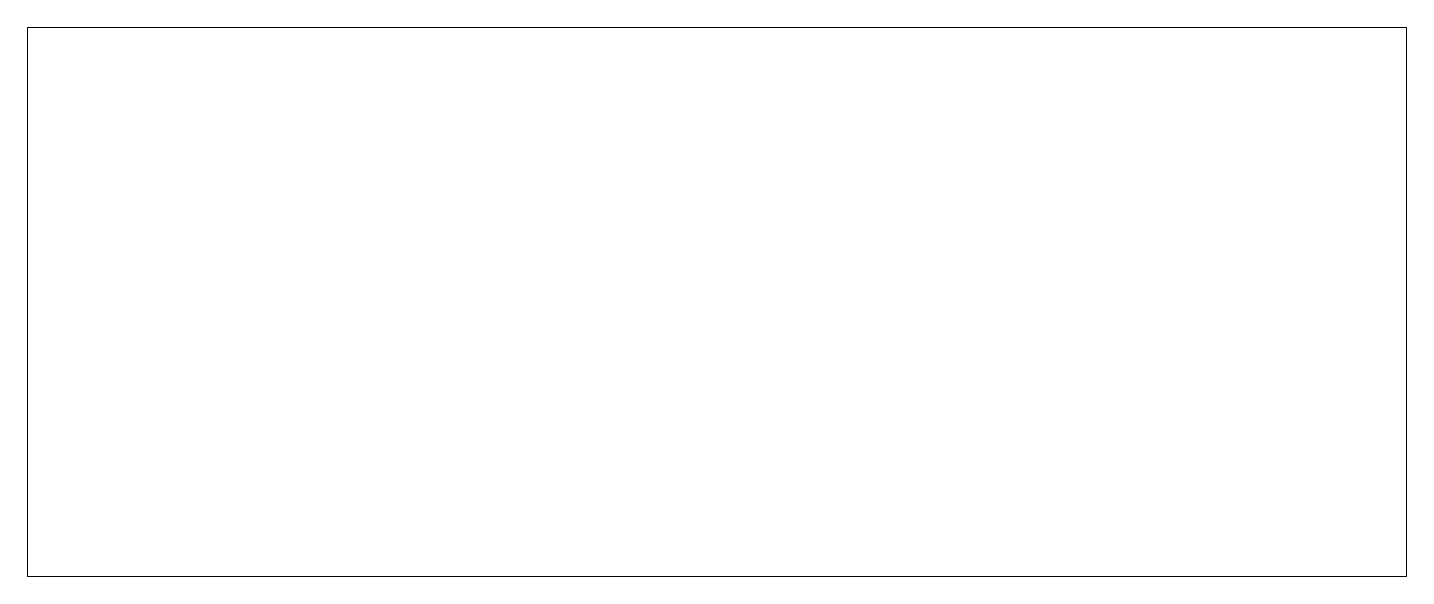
# Model space of a CAD drawing. Header units: millimetres. Extents: x -274 to 274, y -109 to 109.
import ezdxf

# ---------------------------------------------------------------- set-up
doc = ezdxf.new("R2010")
doc.units = ezdxf.units.MM

msp = doc.modelspace()

# ---------------------------------------------------------------- linework, layer by layer
at = {"color": 7, "linetype": 'Continuous', "lineweight": 15}
for p, q in [((-273.66, 109), (-273.66, -109)), ((273.66, 109), (-273.66, 109)), ((273.66, -109), (273.66, 109)), ((-273.66, -109), (273.66, -109))]:
    msp.add_line(p, q, dxfattribs=at)

doc.saveas('drawing.dxf')
